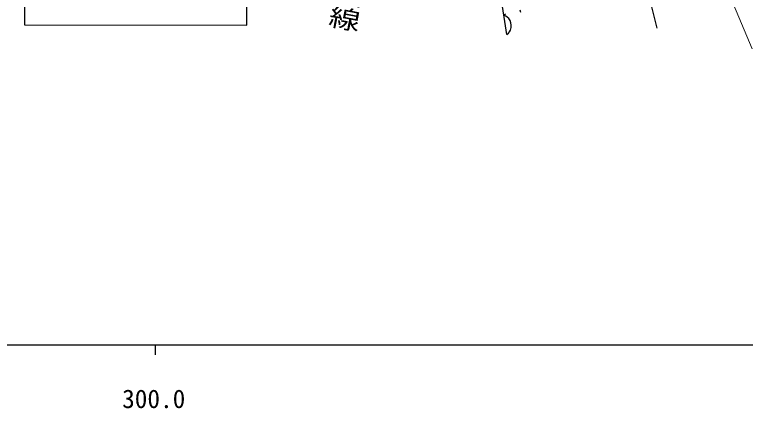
# Model space of a CAD drawing. Units: millimetres, scale not verified. Extents: x 40000 to 680000, y 20000 to 380000.
# Drawn here: x 354118 to 426227, y 198715 to 237598 of the extents above; entities that cross this region are included whole.
import ezdxf
from ezdxf.enums import TextEntityAlignment as Align

# ---------------------------------------------------------------- set-up
doc = ezdxf.new("R2010")
doc.units = ezdxf.units.MM
doc.header["$LTSCALE"] = 1000
doc.linetypes.add('DOTTED', pattern=[1.75, 0.25, -1.5])
for name, color, linetype, lineweight in [('M-BGD', 7, 'Continuous', 25), ('M-BGD-HTXT', 7, 'Continuous', 13), ('M-STR-HTXT', 7, 'Continuous', 13), ('M-STR-STRC', 7, 'Continuous', 25), ('M-TTL-BAND', 7, 'Continuous', 25)]:
    doc.layers.add(name, color=color, linetype=linetype, lineweight=lineweight)
doc.styles.add('@ＭＳ ゴシック', font='')
doc.styles.add('ＭＳ ゴシック', font='')
doc.styles.get('@ＭＳ ゴシック').set_extended_font_data('@MS Gothic')
doc.styles.get('ＭＳ ゴシック').set_extended_font_data('MS Gothic')

msp = doc.modelspace()

# ---------------------------------------------------------------- linework, layer by layer
at = {"layer": 'M-BGD'}
for p, q in [((402674, 235620), (400720, 248873)), ((417516, 236249), (416319, 241183)), ((402392, 237536), (402566, 237680)), ((402600, 237450), (402392, 237536)), ((402732, 237352), (402600, 237450)), ((402870, 237215), (402732, 237352)), ((403019, 237002), (402870, 237215)), ((403091, 236778), (403019, 237002)), ((403125, 236548), (403091, 236778)), ((403121, 236312), (403125, 236548)), ((402849, 235763), (402947, 235895)), ((402947, 235895), (403039, 236065)), ((403039, 236065), (403121, 236312)), ((402674, 235620), (402849, 235763))]:
    msp.add_line(p, q, dxfattribs=at)
at = {"layer": 'M-BGD', "linetype": 'DOTTED'}
msp.add_line((401802, 248355), (404317, 236440), dxfattribs=at)
at = {"layer": 'M-STR-HTXT'}
msp.add_line((421393, 247410), (426905, 234217), dxfattribs=at)
at = {"layer": 'M-STR-STRC'}
for p, q in [((355094, 246597), (355081, 236598)), ((377021, 236568), (377035, 246568)), ((355081, 236598), (377021, 236568))]:
    msp.add_line(p, q, dxfattribs=at)
at = {"layer": 'M-TTL-BAND'}
for p, q in [((40000, 205000), (579000, 205000)), ((368000, 205000), (368000, 204000))]:
    msp.add_line(p, q, dxfattribs=at)

# ---------------------------------------------------------------- texts
at = {"layer": 'M-BGD-HTXT', "style": '@ＭＳ ゴシック', "width": 0.8}
msp.add_text('町道生見川線', height=2252, rotation=259.062, dxfattribs=at).set_placement((389222, 250484), align=Align.MIDDLE_LEFT)
at = {"layer": 'M-TTL-BAND', "style": 'ＭＳ ゴシック'}
msp.add_text('300.0', height=1833, dxfattribs=at).set_placement((367844, 198195), align=Align.BOTTOM_CENTER)

doc.saveas('drawing.dxf')
